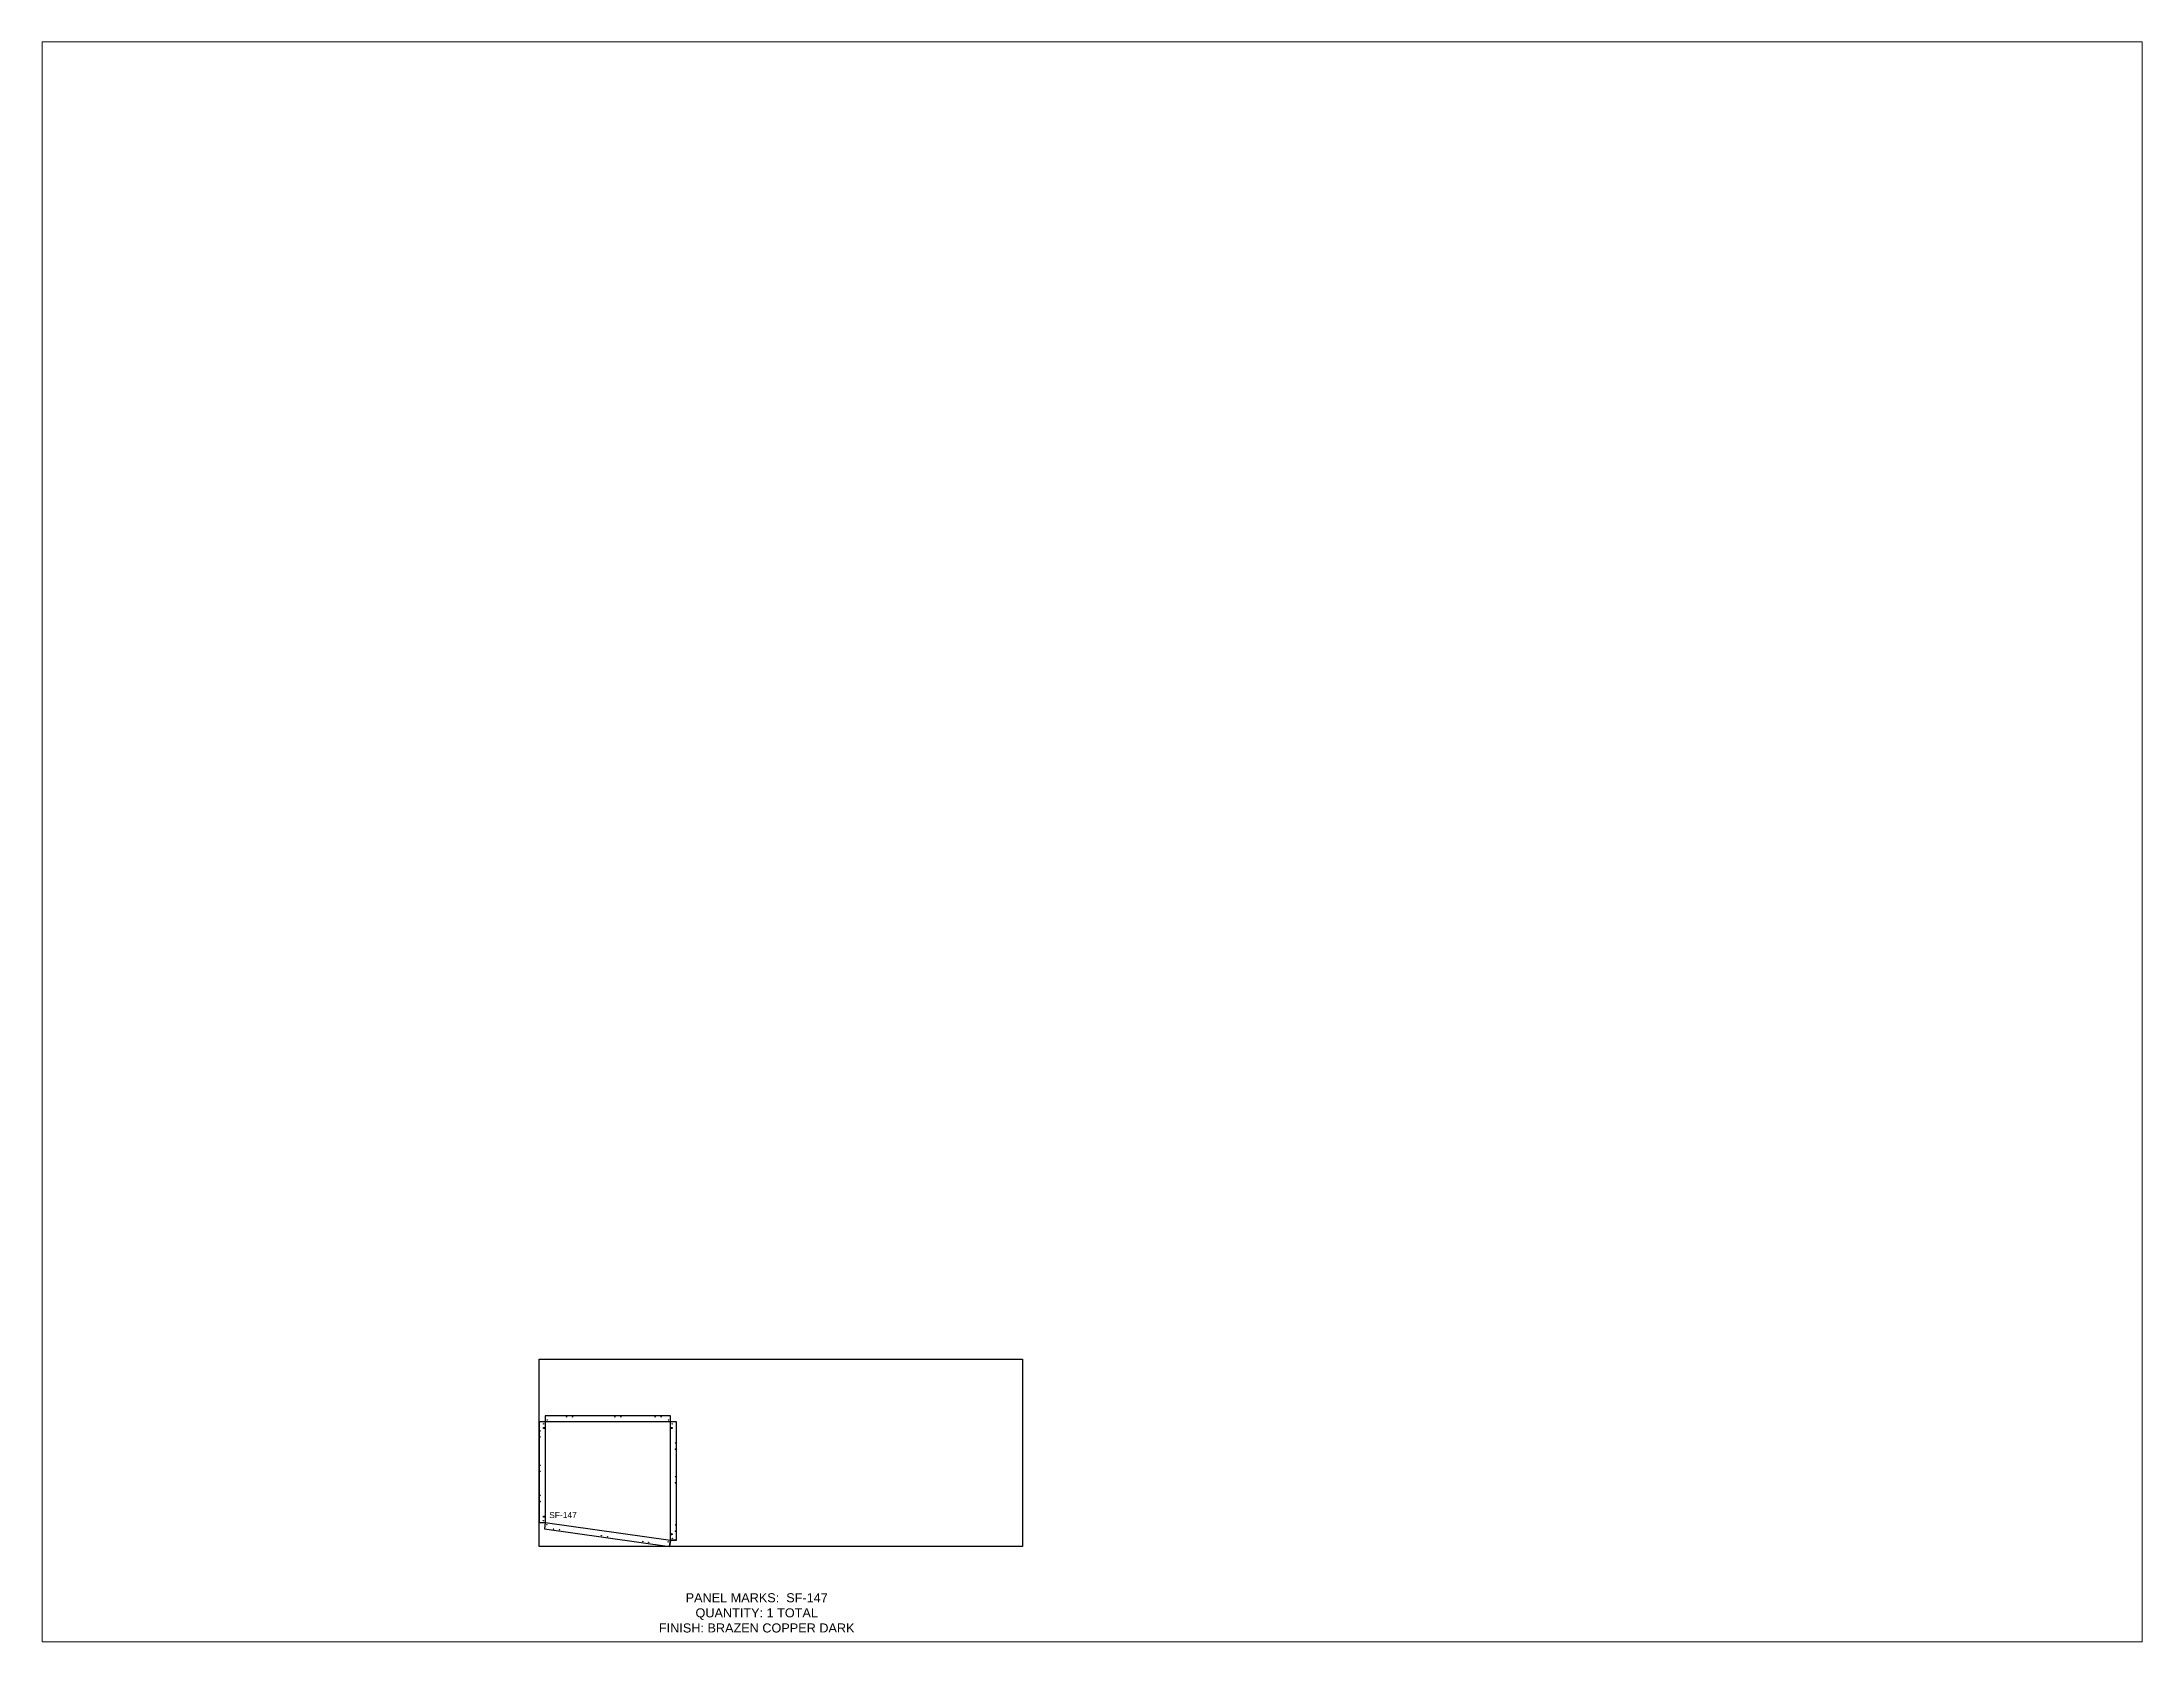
# Paper-space layout 'Layout1' of a CAD drawing. Header units: inches. Extents: x 1.05 to 9.45, y 0.8 to 7.2.
# The model-space entities are those that its viewports show. They can reach past a viewport. Long polylines and large blocks are cut down to what shows.
import ezdxf

# ---------------------------------------------------------------- set-up
doc = ezdxf.new("R2010")
doc.units = ezdxf.units.IN
doc.header["$MEASUREMENT"] = 0
doc.linetypes.add('HIDDEN', pattern=[0.375, 0.25, -0.125])
doc.linetypes.add('PHANTOM', pattern=[2.5, 1.25, -0.25, 0.25, -0.25, 0.25, -0.25])
for name, color, linetype in [('CUT', 7, 'Continuous'), ('DIMS', 1, 'Continuous'), ('HOLES', 6, 'Continuous'), ('ROUT', 1, 'HIDDEN'), ('SHEET', 5, 'PHANTOM'), ('TEXT', 2, 'PHANTOM'), ('V135', 4, 'HIDDEN'), ('WEEPS', 3, 'HIDDEN')]:
    doc.layers.add(name, color=color, linetype=linetype)
doc.styles.get("Standard").update_dxf_attribs({"font": 'arial.ttf'})

msp = doc.modelspace()

# ---------------------------------------------------------------- linework, layer by layer
at = {"layer": 'CUT', "ltscale": 0.25}
msp.add_lwpolyline([(0, 7.86), (2.06, 7.86), (1.78, 5.82), (43.18, 0), (43.47, 2.04), (45.53, 2.04), (45.53, 41.19), (43.47, 41.19), (43.47, 43.26), (2.06, 43.26), (2.06, 41.19), (0, 41.19)], close=True, dxfattribs=at)
at = {"layer": 'HOLES', "ltscale": 0.25}
for centre in [(2.69, 41.82), (9.06, 42.88), (11.06, 42.88), (25.06, 42.88), (27.06, 42.88), (38.47, 42.88), (40.47, 42.88), (42.85, 41.82), (0.38, 38.19), (0.38, 36.19), (1.44, 40.57), (44.1, 40.57), (45.16, 34.19), (45.16, 32.19), (0.38, 26.86), (0.38, 24.86), (45.16, 23.05), (45.16, 21.05), (0.38, 16.87), (0.38, 14.87), (1.44, 8.49), (2.59, 7.16), (45.16, 7.05), (4.8, 5.77), (6.78, 5.5), (20.64, 3.55), (22.62, 3.27), (34.32, 1.62), (36.31, 1.35), (42.77, 1.51), (44.1, 2.67), (45.16, 5.05)]:
    msp.add_circle(centre, 0.0625, dxfattribs=at)
at = {"layer": 'ROUT', "ltscale": 0.25}
msp.add_line((45.53, 41.19), (0, 41.19), dxfattribs=at)
for points in [[(0, 7.86), (2.06, 7.86), (43.47, 2.04), (43.47, 43.26)], [(2.06, 43.26), (2.06, 7.86), (1.78, 5.82)]]:
    msp.add_lwpolyline(points, dxfattribs=at)
at = {"layer": 'SHEET'}
msp.add_lwpolyline([(0, 62), (160, 62), (160, 0), (0, 0)], close=True, dxfattribs=at)
at = {"layer": 'V135', "ltscale": 0.25}
msp.add_lwpolyline([(45.53, 2.04), (43.47, 2.04), (43.18, 0)], dxfattribs=at)
at = {"layer": 'WEEPS', "ltscale": 0.25}
for centre in [(1.66, 39.19), (43.88, 39.19), (1.66, 9.86), (43.88, 4.04)]:
    msp.add_circle(centre, 0.188, dxfattribs=at)

# ---------------------------------------------------------------- texts
at = {"layer": 'DIMS', "ltscale": 0.25, "insert": (7.94, 11.37), "char_height": 2, "attachment_point": 2}
msp.add_mtext_dynamic_manual_height_columns('SF-147', width=3.0859, gutter_width=10, heights=[2.07], dxfattribs=at)
at = {"layer": 'TEXT', "insert": (72.05, -22.01), "char_height": 3, "attachment_point": 5}
msp.add_mtext_dynamic_manual_height_columns('\\pxt44;PANEL MARKS:  SF-147\\P\\ptz;QUANTITY: 1 TOTAL\\PFINISH: BRAZEN COPPER DARK', width=199.7409, gutter_width=1, heights=[0], dxfattribs=at)

psp = doc.layouts.get("Layout1")

# ---------------------------------------------------------------- viewports
at = {"layer": 'CUT'}
psp.add_viewport(center=(5.25, 4), size=(8.4, 6.4), view_center_point=(183.0157, 233.1318), view_height=529.538938, dxfattribs=at)

doc.saveas('drawing.dxf')
